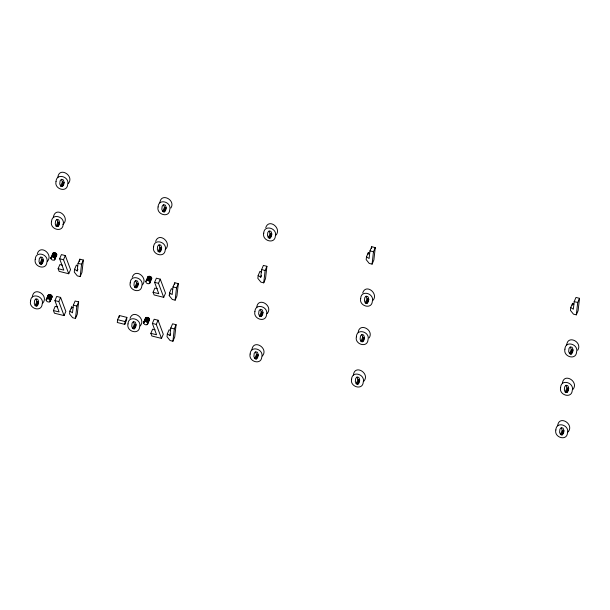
<?xml version="1.0" encoding="UTF-8"?>
<svg xmlns="http://www.w3.org/2000/svg" width="610" height="610" viewBox="0 0 610 610"><rect width="100%" height="100%" fill="white"/><g stroke="black" fill="none" stroke-linecap="round" stroke-linejoin="round"><path stroke-width="0.91" d="M69.891 311.092L69.57 313.929L72.62 317.719L75.472 318.428L77.256 314.257L78.644 301.889L75.129 301.012L73.345 305.183L72.483 312.808L69.891 311.092L71.675 306.921L73.025 307.707M74.595 269.254L74.275 272.09L77.317 275.88L80.169 276.589L81.961 272.418L83.349 260.051L79.834 259.174L78.042 263.345L77.188 270.97L74.595 269.254L76.38 265.083L77.729 265.868M71.462 308.812L71.675 306.921M79.544 261.713L79.834 259.174M75.472 318.428L76.86 306.06L78.644 301.889M80.169 276.589L81.565 264.221L83.349 260.051M117.608 319.701L117.295 322.507L124.768 324.367L126.56 320.197L126.872 317.391L119.4 315.53L117.608 319.701L125.088 321.562L126.872 317.391M119.186 317.406L119.4 315.53M124.768 324.367L125.088 321.562M169.557 292.838L172.157 294.554L173.011 286.929L174.796 282.758L178.318 283.635L176.923 296.002L175.139 300.166L172.287 299.464L169.237 295.675L169.557 292.838L171.341 288.667L172.699 289.445M167.338 333.906L167.018 336.743L170.068 340.532L172.92 341.234L174.704 337.063L176.092 324.695L172.577 323.826L170.792 327.997L169.931 335.622L167.338 333.906L169.123 329.736L170.472 330.513M174.605 284.451L174.796 282.758M175.139 300.166L176.526 287.798L178.318 283.635M172.92 341.234L174.307 328.866L176.092 324.695M258.16 275.506L257.839 278.343L260.889 282.133L263.741 282.842L265.525 278.671L266.913 266.303L263.398 265.426L261.614 269.597L260.752 277.222L258.16 275.506L259.944 271.336L261.293 272.121M263.741 282.842L265.129 270.466L266.913 266.303M366.503 256.802L366.183 259.639L369.233 263.428L372.085 264.13L373.869 259.967L375.264 247.599L371.742 246.722L369.957 250.893L369.103 258.518L366.503 256.802L368.295 252.631L369.645 253.417M368.082 254.523L368.295 252.631M371.551 248.415L371.742 246.722M372.085 264.13L373.472 251.762L375.264 247.599M570.739 307.516L570.426 310.36L573.469 314.142L576.32 314.851L578.112 310.681L579.5 298.313L575.985 297.444L574.193 301.614L573.339 309.239L570.739 307.516L572.531 303.345L573.88 304.131M572.317 305.244L572.531 303.345M576.32 314.851L577.716 302.484L579.5 298.313M32.338 296.933C33.626 285.549 49.517 295.316 42.761 303.117M57.805 177.426C59.094 166.042 74.992 175.81 68.228 183.61M53.306 217.488C55.327 204.998 71.164 217.107 62.96 224.442M159.881 202.779C160.834 192.119 176.076 199.95 170.891 208.018M256.696 307.455C257.977 296.071 273.875 305.831 267.111 313.631M251.922 349.873C253.211 338.489 269.109 348.257 262.346 356.049M358.161 332.648C359.122 321.996 374.357 329.827 369.172 337.894M353.396 375.074C354.685 363.682 370.575 373.45 363.819 381.25M566.713 344.986C567.674 334.333 582.916 342.157 577.723 350.224M562.397 383.37C563.686 371.986 579.584 381.753 572.82 389.546M557.631 425.788C558.92 414.404 574.818 424.171 568.055 431.971M37.294 253.722C40.443 244.015 53.611 254.423 47.466 261.271M132.256 277.306C135.412 267.599 148.581 278.007 142.427 284.855M155.626 241.461C158.783 231.754 171.951 242.162 165.798 249.01M130.037 318.374C133.186 308.668 146.362 319.076 140.208 325.923M265.762 227.637C268.911 217.93 282.079 228.338 275.933 235.185M362.729 292.892C365.878 283.185 379.054 293.593 372.901 300.44M54.801 259.624L55.014 259.052C55.03 257.222 52.346 256.139 51.072 257.435L50.851 258.015C50.851 259.822 53.527 260.92 54.801 259.624L56.806 254.881C56.814 253.051 54.13 251.968 52.856 253.264L50.851 258.015M56.806 254.881L56.074 255.849M50.096 301.462L52.102 296.719C52.109 294.897 49.433 293.806 48.159 295.103L46.147 299.853C46.154 301.66 48.831 302.758 50.096 301.462L52.102 296.719M149.763 283.208L149.984 282.628C149.991 280.806 147.307 279.723 146.042 281.019L145.821 281.599C145.821 283.406 148.497 284.496 149.763 283.208L151.768 278.465C151.783 276.635 149.099 275.552 147.826 276.848L145.821 281.599M151.768 278.465L151.044 279.433M147.544 324.276L147.765 323.696C147.773 321.874 145.088 320.791 143.815 322.088L143.594 322.667C143.602 324.474 146.278 325.565 147.544 324.276L149.549 319.526C149.564 317.703 146.88 316.62 145.607 317.917L143.815 322.088M149.549 319.526L147.033 324.673M52.856 253.264L52.719 254.492M46.147 299.853L46.368 299.274C47.641 297.977 50.325 299.06 50.31 300.89M48.159 295.103L46.23 300.501M147.826 276.848L148.085 278.701M143.594 322.667L145.607 317.917M60.611 186.111L59.757 183.923L60.093 180.895L61.335 179.279L63.15 179.729C64.523 181.673 64.309 185.059 62.342 186.546L60.611 186.111L62.403 181.94L61.541 179.752M61.45 186.591L63.234 182.421L64.134 182.375L62.342 186.546M39.848 263.779L38.987 261.591L39.322 258.564L40.573 256.947L42.387 257.397C43.752 259.341 43.546 262.727 41.579 264.214L39.848 263.779L41.633 259.608L40.778 257.42M56.112 226.173L55.251 223.977L55.586 220.957L56.837 219.341L58.651 219.791C60.016 221.735 59.81 225.12 57.843 226.6L56.112 226.173L57.897 222.002L57.035 219.813M40.679 264.26L42.471 260.089L43.363 260.043L41.579 264.214M56.944 226.653L58.735 222.482L59.627 222.429L57.843 226.6M50.935 258.663L53.375 252.868M52.307 256.856L54.092 252.685M53.139 256.94L54.923 252.769M53.916 257.252L55.708 253.081M54.542 257.771L56.333 253.6M54.29 260.02L56.722 254.225M35.144 305.618L34.282 303.429L34.625 300.402L35.868 298.786L37.683 299.236C39.048 301.188 38.842 304.565 36.874 306.052L35.144 305.618L36.928 301.447L36.074 299.258M35.982 306.098L37.767 301.935L38.666 301.881L36.874 306.052M58.11 268.697L63.806 270.116L59.627 258.77L61.412 254.599L65.308 255.567L70.539 269.582L68.755 273.753L59.139 271.366L58.11 268.697L59.894 264.526L62.342 265.137M68.755 273.753L63.516 259.738L65.308 255.567M46.886 298.877L48.67 294.706M47.603 298.694L49.387 294.523M48.434 298.778L50.226 294.615M49.219 299.098L51.004 294.927M49.837 299.609L51.629 295.438M49.585 301.866L52.018 296.063M53.406 310.536L59.109 311.954L54.923 300.608L56.715 296.437L60.603 297.406L65.834 311.42L64.05 315.591L54.443 313.204L53.406 310.536L55.19 306.365L57.637 306.975M64.05 315.591L58.819 301.576L60.603 297.406M77.188 270.97L77.905 269.3M162.687 211.464L161.825 209.268L162.168 206.241L163.411 204.625L165.226 205.082C166.591 207.026 166.385 210.412 164.418 211.891L162.687 211.464L164.471 207.293L163.617 205.097M163.526 211.944L165.31 207.774L166.21 207.72L164.418 211.891M134.81 287.363L133.956 285.175L134.291 282.148L135.542 280.531L137.357 280.981C138.722 282.926 138.508 286.311 136.541 287.79L134.81 287.363L136.602 283.192L135.74 281.004M135.649 287.844L137.433 283.673L138.333 283.627L136.541 287.79M158.188 251.518L157.327 249.33L157.662 246.303L158.913 244.686L160.727 245.136C162.092 247.081 161.886 250.466 159.919 251.953L158.188 251.518L159.972 247.347L159.111 245.159M146.552 280.615L148.337 276.444M159.019 251.999L160.811 247.828L161.703 247.782L159.919 251.953M147.269 280.44L149.061 276.269M148.108 280.524L149.892 276.353M148.886 280.836L150.67 276.665M149.511 281.355L151.295 277.184M149.259 283.604L151.692 277.809M132.591 328.432L131.737 326.243L132.073 323.216L133.315 321.6L135.13 322.049C136.503 323.994 136.289 327.379 134.322 328.859L132.591 328.432L134.383 324.261L133.521 322.072M133.43 328.912L135.214 324.741L136.114 324.688L134.322 328.859M153.072 292.281L158.775 293.7L154.597 282.354L156.381 278.183L160.27 279.151L165.508 293.166L163.716 297.337L154.109 294.95L153.072 292.281L154.864 288.111L157.304 288.721M163.716 297.337L158.486 283.322L160.27 279.151M143.678 323.315L146.118 317.513M145.05 321.508L146.835 317.337M145.881 321.592L147.673 317.421M146.667 321.905L148.451 317.734M147.292 322.423L149.076 318.252M147.681 323.048L149.465 318.877M150.853 333.35L156.556 334.76L152.37 323.422L154.162 319.251L158.051 320.219L163.282 334.234L161.498 338.397L151.89 336.011L150.853 333.35L152.637 329.179L155.085 329.781M161.498 338.397L156.267 324.39L158.051 320.219M169.237 295.675L169.954 294.005M169.931 335.622L170.648 333.952M268.316 237.694L267.454 235.498L267.798 232.479L269.04 230.862L270.855 231.312C272.228 233.256 272.014 236.642 270.047 238.121L268.316 237.694L270.108 233.523L269.246 231.335M269.155 238.174L270.939 234.004L271.839 233.95L270.047 238.121M260.752 277.222L261.469 275.552M259.502 316.14L258.64 313.944L258.975 310.925L260.226 309.308L262.041 309.758C263.406 311.702 263.2 315.088 261.233 316.567L259.502 316.14L261.286 311.969L260.424 309.781M260.333 316.62L262.125 312.45L263.017 312.396L261.233 316.567M254.728 358.558L253.874 356.37L254.21 353.342L255.453 351.726L257.267 352.176C258.64 354.12 258.426 357.506 256.459 358.985L254.728 358.558L256.52 354.387L255.659 352.199M255.567 359.038L257.351 354.867L258.251 354.814L256.459 358.985M365.283 302.949L364.429 300.76L364.765 297.733L366.008 296.117L367.822 296.567C369.195 298.511 368.981 301.897 367.014 303.376L365.283 302.949L367.075 298.778L366.213 296.59M366.122 303.429L367.906 299.258L368.806 299.213L367.014 303.376M360.967 341.333L360.113 339.145L360.449 336.118L361.692 334.501L363.507 334.951C364.879 336.903 364.666 340.281 362.698 341.768L360.967 341.333L362.759 337.17L361.898 334.974M361.806 341.821L363.59 337.65L364.49 337.597L362.698 341.768M356.202 383.759L355.34 381.563L355.676 378.543L356.926 376.927L358.741 377.376C360.106 379.321 359.9 382.706 357.933 384.186L356.202 383.759L357.986 379.588L357.132 377.392M357.041 384.239L358.825 380.068L359.717 380.015L357.933 384.186M569.526 353.67L568.665 351.474L569 348.455L570.251 346.838L572.066 347.288C573.43 349.233 573.225 352.618 571.257 354.097L569.526 353.67L571.311 349.5L570.449 347.303M570.358 354.151L572.149 349.98L573.042 349.926L571.257 354.097M565.211 392.055L564.349 389.866L564.685 386.839L565.935 385.223L567.75 385.673C569.115 387.617 568.909 391.002 566.942 392.489L565.211 392.055L566.995 387.884L566.133 385.695M566.042 392.535L567.834 388.364L568.726 388.318L566.942 392.489M560.438 434.472L559.583 432.284L559.919 429.257L561.162 427.64L562.977 428.09C564.349 430.042 564.136 433.42 562.168 434.907L560.438 434.472L562.229 430.309L561.368 428.113M561.276 434.953L563.061 430.79L563.96 430.736L562.168 434.907M51.377 297.695L51.881 297.291M369.957 250.893L373.472 251.762M574.193 301.614L577.716 302.484M261.614 269.597L265.129 270.466M59.627 258.77L63.516 259.738M78.042 263.345L81.565 264.221M154.597 282.354L158.486 283.322M173.011 286.929L176.526 287.798M152.37 323.422L156.267 324.39M170.792 327.997L174.307 328.866M54.923 300.608L58.819 301.576M73.345 305.183L76.86 306.06M571.311 349.5L572.149 349.98M566.995 387.884L567.834 388.364M270.108 233.523L270.939 234.004M367.075 298.778L367.906 299.258M562.229 430.309L563.061 430.79M164.471 207.293L165.31 207.774M362.759 337.17L363.59 337.65M62.403 181.94L63.234 182.421M159.972 247.347L160.811 247.828M261.286 311.969L262.125 312.45M357.986 379.588L358.825 380.068M57.897 222.002L58.735 222.482M136.602 283.192L137.433 283.673M256.52 354.387L257.351 354.867M41.633 259.608L42.471 260.089M134.383 324.261L135.214 324.741M36.928 301.447L37.767 301.935M145.386 318.496L145.47 319.144M30.553 301.104C28.571 308.629 41.648 312.694 42.212 304.001C44.492 296.185 30.866 291.992 30.553 301.104M35.25 259.265C33.276 266.791 46.352 270.855 46.909 262.163C49.196 254.347 35.571 250.153 35.25 259.265M51.514 221.659C49.54 229.185 62.617 233.241 63.173 224.549C65.461 216.733 51.835 212.547 51.514 221.659M56.021 181.597C54.038 189.123 67.115 193.187 67.68 184.494C69.967 176.679 56.333 172.485 56.021 181.597M128.001 323.918C126.018 331.443 139.095 335.508 139.659 326.808C141.947 318.992 128.314 314.806 128.001 323.918M130.22 282.849C128.245 290.375 141.314 294.439 141.878 285.747C144.166 277.924 130.532 273.738 130.22 282.849M153.59 247.004C151.615 254.53 164.685 258.594 165.249 249.902C167.536 242.078 153.903 237.892 153.59 247.004M158.089 206.942C156.114 214.476 169.191 218.532 169.748 209.84C172.035 202.024 158.409 197.831 158.089 206.942M250.138 354.044C248.163 361.57 261.233 365.634 261.797 356.934C264.084 349.118 250.451 344.932 250.138 354.044M254.904 311.626C252.929 319.152 266.006 323.208 266.562 314.516C268.85 306.7 255.224 302.514 254.904 311.626M263.726 233.18C261.743 240.706 274.82 244.762 275.385 236.07C277.672 228.254 264.038 224.068 263.726 233.18M351.604 379.237C349.629 386.77 362.706 390.827 363.263 382.135C365.55 374.319 351.924 370.125 351.604 379.237M356.377 336.819C354.402 344.345 367.472 348.409 368.036 339.717C370.323 331.901 356.69 327.707 356.377 336.819M360.693 298.435C358.71 305.961 371.787 310.025 372.352 301.325C374.639 293.509 361.006 289.323 360.693 298.435M555.847 429.958C553.872 437.484 566.942 441.548 567.506 432.856C569.793 425.04 556.16 420.847 555.847 429.958M560.613 387.541C558.638 395.066 571.715 399.131 572.271 390.438C574.559 382.623 560.933 378.429 560.613 387.541M564.929 349.149C562.954 356.682 576.031 360.739 576.587 352.046C578.875 344.231 565.249 340.037 564.929 349.149"/></g></svg>
